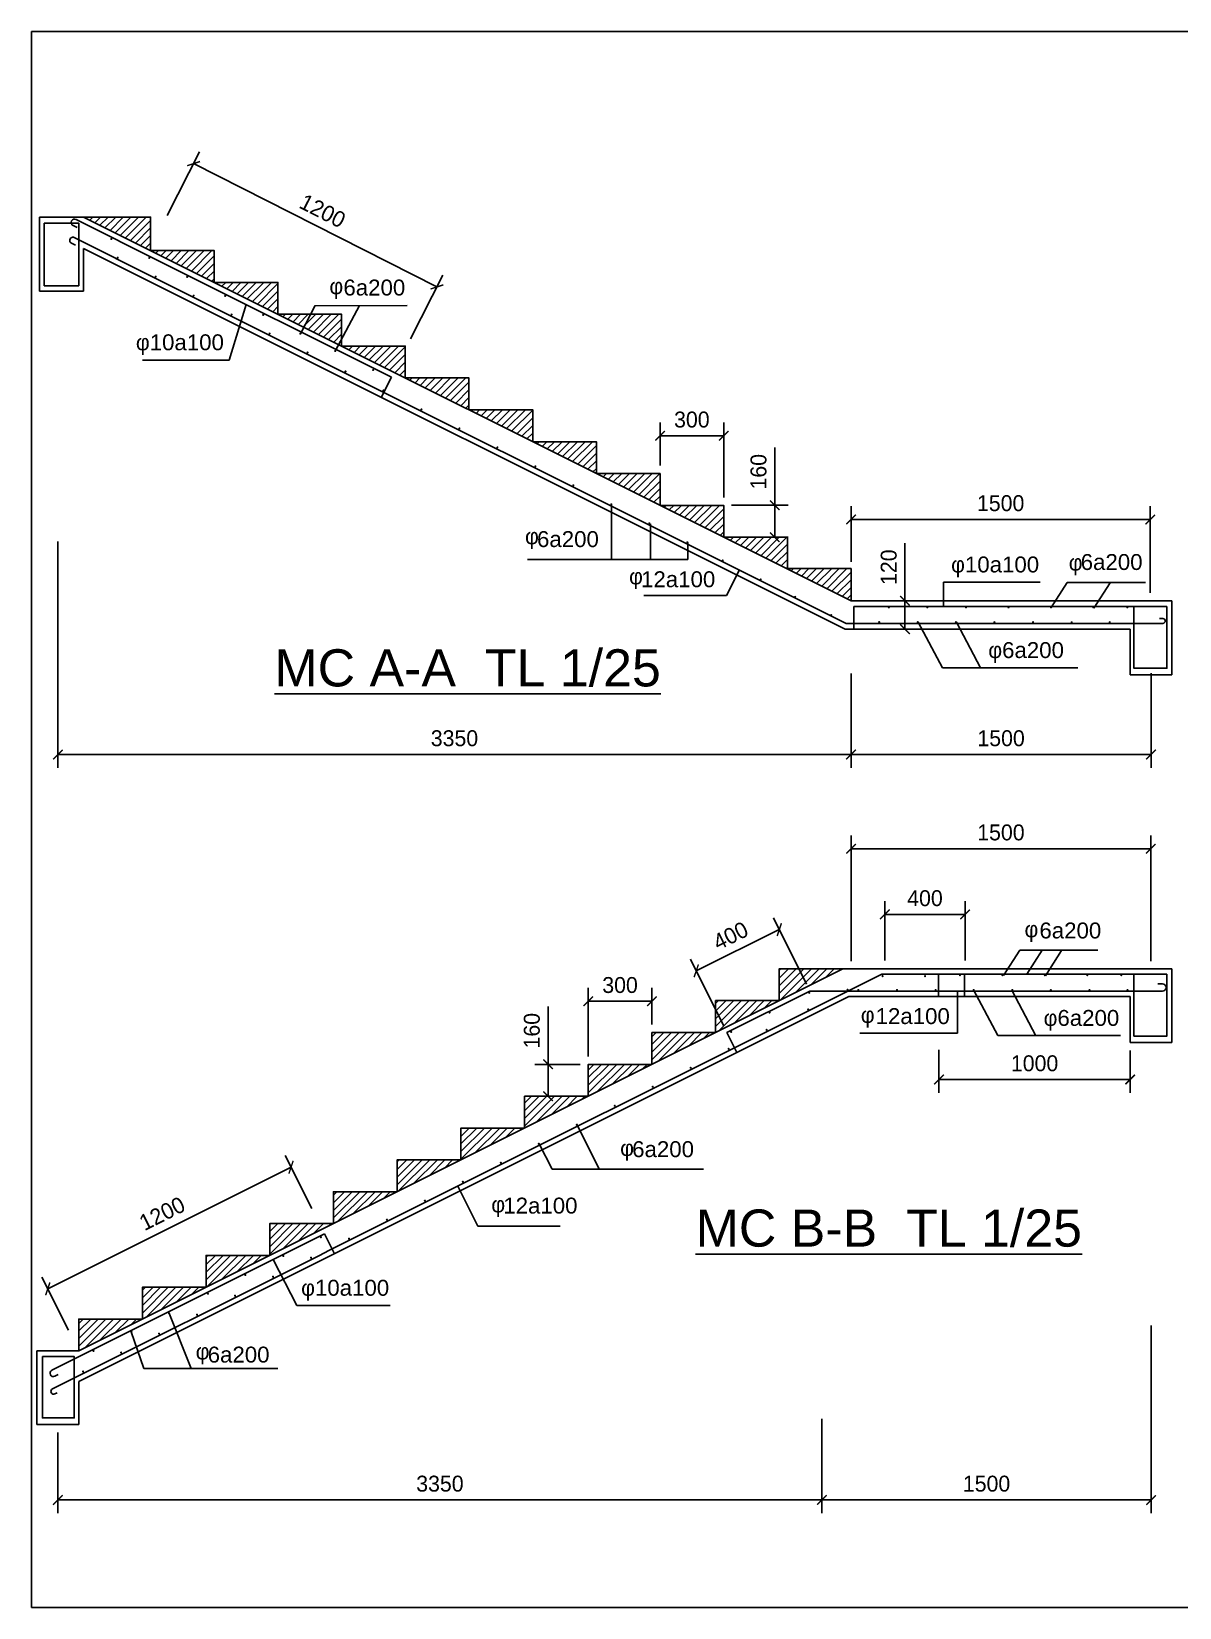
# Model space of a CAD drawing. Header units: millimetres. Extents: x -13160 to 122279, y 2205 to 75228.
# Drawn here: x 80279 to 101910, y 2205 to 31905 of the extents above; entities that cross this region are included whole.
import ezdxf

# ---------------------------------------------------------------- set-up
doc = ezdxf.new("R2010")
doc.units = ezdxf.units.MM
doc.header["$LTSCALE"] = 6
for name, color, linetype in [('BAO', 3, 'Continuous'), ('BAODAM', 3, 'Continuous'), ('BAOMANH', 2, 'Continuous'), ('DAI', 4, 'Continuous'), ('HATCH', 5, 'Continuous'), ('KTHUOT', 6, 'Continuous'), ('TEXT', 7, 'Continuous'), ('THEP', 1, 'Continuous')]:
    doc.layers.add(name, color=color, linetype=linetype)
doc.styles.add('VNI-TIMES', font='VTIMESN.TTF')
doc.dimstyles.new('D1', dxfattribs={"dimtxt": 350, "dimasz": 180, "dimexe": 250, "dimexo": 150, "dimgap": 150, "dimtad": 1, "dimdec": 0, "dimtxsty": 'VNI-TIMES', "dimblk": 'ARCHTICK', "dimblk2": 'ARCHTICK', "dimcen": 2.5, "dimadec": 0, "dimazin": 0, "dimtfac": 1, "dimtdec": 0, "dimtmove": 0, "dimatfit": 3, "dimldrblk": 'ARCHTICK', "dimfxl": 0, "dimarcsym": 0})
pattern_1 = [(45, (-12197.65, -3296.53), (-71.84205, 71.84205), [])]

# ---------------------------------------------------------------- blocks, each defined once
blk = doc.blocks.new('_ArchTick')
at = {"layer": 'BAOMANH', "color": 0, "const_width": 0.15}
blk.add_lwpolyline([(-0.5, -0.5), (0.5, 0.5)], dxfattribs=at)
blk = doc.blocks.new('*D114')
at = {"layer": 'DEFPOINTS', "color": 0, "linetype": 'Continuous', "ltscale": 4}
for p in [(95722, 22709), (95722, 21760), (101360, 21175)]:
    blk.add_point(p, dxfattribs=at)
at = {"layer": 'KTHUOT', "color": 0, "linetype": 'Continuous', "lineweight": -2, "ltscale": 4}
for p, q in [((95722, 21910), (95722, 22959)), ((101360, 21325), (101360, 22959)), ((101360, 22709), (95722, 22709))]:
    blk.add_line(p, q, dxfattribs=at)
at = {"layer": 'KTHUOT', "color": 0, "linetype": 'Continuous', "lineweight": -2, "ltscale": 4, "xscale": 180, "yscale": 180, "zscale": 180, "rotation": 180}
blk.add_blockref('_ArchTick', (95722, 22709), dxfattribs=at)
at = {"layer": 'KTHUOT', "color": 0, "linetype": 'Continuous', "lineweight": -2, "ltscale": 4, "xscale": 180, "yscale": 180, "zscale": 180}
blk.add_blockref('_ArchTick', (101360, 22709), dxfattribs=at)
at = {"layer": 'KTHUOT', "color": 0, "linetype": 'Continuous', "ltscale": 4, "insert": (98541, 23015), "char_height": 300, "attachment_point": 5, "style": 'VNI-TIMES'}
blk.add_mtext('1500', dxfattribs=at)
blk = doc.blocks.new('*D113')
at = {"layer": 'DEFPOINTS', "color": 0, "linetype": 'Continuous', "ltscale": 4}
for p in [(95722, 21176), (96737, 21176), (95609, 20641)]:
    blk.add_point(p, dxfattribs=at)
at = {"layer": 'KTHUOT', "color": 0, "linetype": 'Continuous', "lineweight": -2, "ltscale": 4}
for p, q in [((96737, 21176), (96737, 22264)), ((95872, 21176), (96987, 21176)), ((96737, 20641), (96737, 21176)), ((95759, 20641), (96987, 20641))]:
    blk.add_line(p, q, dxfattribs=at)
at = {"layer": 'KTHUOT', "color": 0, "linetype": 'Continuous', "lineweight": -2, "ltscale": 4, "xscale": 180, "yscale": 180, "zscale": 180}
for p, rotation in [((96737, 21176), 90), ((96737, 20641), 270)]:
    blk.add_blockref('_ArchTick', p, dxfattribs=dict(at, rotation=rotation))
at = {"layer": 'KTHUOT', "color": 0, "linetype": 'Continuous', "ltscale": 4, "insert": (96433, 21810), "char_height": 300, "attachment_point": 5, "rotation": 90, "style": 'VNI-TIMES'}
blk.add_mtext('120', dxfattribs=at)
blk = doc.blocks.new('*D110')
at = {"layer": 'DEFPOINTS', "color": 0, "linetype": 'Continuous', "ltscale": 4}
for p in [(92122, 24288), (92122, 23576), (93322, 22976)]:
    blk.add_point(p, dxfattribs=at)
at = {"layer": 'KTHUOT', "color": 0, "linetype": 'Continuous', "lineweight": -2, "ltscale": 4}
for p, q in [((92122, 23726), (92122, 24538)), ((93322, 23126), (93322, 24538)), ((93322, 24288), (92122, 24288))]:
    blk.add_line(p, q, dxfattribs=at)
at = {"layer": 'KTHUOT', "color": 0, "linetype": 'Continuous', "lineweight": -2, "ltscale": 4, "xscale": 180, "yscale": 180, "zscale": 180, "rotation": 180}
blk.add_blockref('_ArchTick', (92122, 24288), dxfattribs=at)
at = {"layer": 'KTHUOT', "color": 0, "linetype": 'Continuous', "lineweight": -2, "ltscale": 4, "xscale": 180, "yscale": 180, "zscale": 180}
blk.add_blockref('_ArchTick', (93322, 24288), dxfattribs=at)
at = {"layer": 'KTHUOT', "color": 0, "linetype": 'Continuous', "ltscale": 4, "insert": (92722, 24591), "char_height": 300, "attachment_point": 5, "style": 'VNI-TIMES'}
blk.add_mtext('300', dxfattribs=at)
blk = doc.blocks.new('*D111')
at = {"layer": 'DEFPOINTS', "color": 0, "linetype": 'Continuous', "ltscale": 4}
for p in [(93322, 22976), (94284, 22976), (93322, 22376)]:
    blk.add_point(p, dxfattribs=at)
at = {"layer": 'KTHUOT', "color": 0, "linetype": 'Continuous', "lineweight": -2, "ltscale": 4}
for p, q in [((94284, 22976), (94284, 24063)), ((93472, 22976), (94534, 22976)), ((94284, 22376), (94284, 22976)), ((93472, 22376), (94534, 22376))]:
    blk.add_line(p, q, dxfattribs=at)
at = {"layer": 'KTHUOT', "color": 0, "linetype": 'Continuous', "lineweight": -2, "ltscale": 4, "xscale": 180, "yscale": 180, "zscale": 180}
for p, rotation in [((94284, 22976), 90), ((94284, 22376), 270)]:
    blk.add_blockref('_ArchTick', p, dxfattribs=dict(at, rotation=rotation))
at = {"layer": 'KTHUOT', "color": 0, "linetype": 'Continuous', "ltscale": 4, "insert": (93979, 23609), "char_height": 300, "attachment_point": 5, "rotation": 90, "style": 'VNI-TIMES'}
blk.add_mtext('160', dxfattribs=at)
blk = doc.blocks.new('*D112')
at = {"layer": 'DEFPOINTS', "color": 0, "linetype": 'Continuous', "ltscale": 4}
for p in [(82770, 28302), (87919, 27092), (87354, 25978)]:
    blk.add_point(p, dxfattribs=at)
at = {"layer": 'KTHUOT', "color": 0, "linetype": 'Continuous', "lineweight": -2, "ltscale": 4}
for p, q in [((82838, 28436), (83447, 29639)), ((83334, 29416), (87919, 27092)), ((87422, 26112), (88032, 27315))]:
    blk.add_line(p, q, dxfattribs=at)
at = {"layer": 'KTHUOT', "color": 0, "linetype": 'Continuous', "lineweight": -2, "ltscale": 4, "xscale": 180, "yscale": 180, "zscale": 180}
for p, rotation in [((83334, 29416), 153.1159160883635), ((87919, 27092), 333.1159160883635)]:
    blk.add_blockref('_ArchTick', p, dxfattribs=dict(at, rotation=rotation))
at = {"layer": 'KTHUOT', "color": 0, "linetype": 'Continuous', "ltscale": 4, "insert": (85764, 28524), "char_height": 300, "attachment_point": 5, "rotation": 333.1159, "style": 'VNI-TIMES'}
blk.add_mtext('1200', dxfattribs=at)
blk = doc.blocks.new('*D120')
at = {"layer": 'DEFPOINTS', "color": 0, "linetype": 'Continuous', "ltscale": 4}
for p in [(95722, 16504), (95722, 14235), (101370, 14235)]:
    blk.add_point(p, dxfattribs=at)
at = {"layer": 'KTHUOT', "color": 0, "linetype": 'Continuous', "lineweight": -2, "ltscale": 4}
for p, q in [((95722, 14385), (95722, 16754)), ((101370, 14385), (101370, 16754)), ((101370, 16504), (95722, 16504))]:
    blk.add_line(p, q, dxfattribs=at)
at = {"layer": 'KTHUOT', "color": 0, "linetype": 'Continuous', "lineweight": -2, "ltscale": 4, "xscale": 180, "yscale": 180, "zscale": 180, "rotation": 180}
blk.add_blockref('_ArchTick', (95722, 16504), dxfattribs=at)
at = {"layer": 'KTHUOT', "color": 0, "linetype": 'Continuous', "lineweight": -2, "ltscale": 4, "xscale": 180, "yscale": 180, "zscale": 180}
blk.add_blockref('_ArchTick', (101370, 16504), dxfattribs=at)
at = {"layer": 'KTHUOT', "color": 0, "linetype": 'Continuous', "ltscale": 4, "insert": (98546, 16810), "char_height": 300, "attachment_point": 5, "style": 'VNI-TIMES'}
blk.add_mtext('1500', dxfattribs=at)
blk = doc.blocks.new('*D117')
at = {"layer": 'DEFPOINTS', "color": 0, "linetype": 'Continuous', "ltscale": 4}
for p in [(94370, 14981), (94948, 13820), (93383, 13041)]:
    blk.add_point(p, dxfattribs=at)
at = {"layer": 'KTHUOT', "color": 0, "linetype": 'Continuous', "lineweight": -2, "ltscale": 4}
for p, q in [((94881, 13954), (94258, 15205)), ((92805, 14203), (94370, 14981)), ((93317, 13175), (92694, 14426))]:
    blk.add_line(p, q, dxfattribs=at)
at = {"layer": 'KTHUOT', "color": 0, "linetype": 'Continuous', "lineweight": -2, "ltscale": 4, "xscale": 180, "yscale": 180, "zscale": 180}
for p, rotation in [((94370, 14981), 26.46610344392658), ((92805, 14203), 206.4661034439266)]:
    blk.add_blockref('_ArchTick', p, dxfattribs=dict(at, rotation=rotation))
at = {"layer": 'KTHUOT', "color": 0, "linetype": 'Continuous', "ltscale": 4, "insert": (93452, 14864), "char_height": 300, "attachment_point": 5, "rotation": 26.4661, "style": 'VNI-TIMES'}
blk.add_mtext('400', dxfattribs=at)
blk = doc.blocks.new('*D119')
at = {"layer": 'DEFPOINTS', "color": 0, "linetype": 'Continuous', "ltscale": 4}
for p in [(90013, 12441), (90769, 12441), (90769, 11841)]:
    blk.add_point(p, dxfattribs=at)
at = {"layer": 'KTHUOT', "color": 0, "linetype": 'Continuous', "lineweight": -2, "ltscale": 4}
for p, q in [((90013, 12441), (90013, 13529)), ((90619, 12441), (89763, 12441)), ((90013, 11841), (90013, 12441)), ((90619, 11841), (89763, 11841))]:
    blk.add_line(p, q, dxfattribs=at)
at = {"layer": 'KTHUOT', "color": 0, "linetype": 'Continuous', "lineweight": -2, "ltscale": 4, "xscale": 180, "yscale": 180, "zscale": 180}
for p, rotation in [((90013, 12441), 90), ((90013, 11841), 270)]:
    blk.add_blockref('_ArchTick', p, dxfattribs=dict(at, rotation=rotation))
at = {"layer": 'KTHUOT', "color": 0, "linetype": 'Continuous', "ltscale": 4, "insert": (89708, 13075), "char_height": 300, "attachment_point": 5, "rotation": 90, "style": 'VNI-TIMES'}
blk.add_mtext('160', dxfattribs=at)
blk = doc.blocks.new('*D118')
at = {"layer": 'DEFPOINTS', "color": 0, "linetype": 'Continuous', "ltscale": 4}
for p in [(91969, 13631), (91969, 13041), (90769, 12441)]:
    blk.add_point(p, dxfattribs=at)
at = {"layer": 'KTHUOT', "color": 0, "linetype": 'Continuous', "lineweight": -2, "ltscale": 4}
for p, q in [((90769, 12591), (90769, 13881)), ((91969, 13191), (91969, 13881)), ((90769, 13631), (91969, 13631))]:
    blk.add_line(p, q, dxfattribs=at)
at = {"layer": 'KTHUOT', "color": 0, "linetype": 'Continuous', "lineweight": -2, "ltscale": 4, "xscale": 180, "yscale": 180, "zscale": 180, "rotation": 180}
blk.add_blockref('_ArchTick', (90769, 13631), dxfattribs=at)
at = {"layer": 'KTHUOT', "color": 0, "linetype": 'Continuous', "lineweight": -2, "ltscale": 4, "xscale": 180, "yscale": 180, "zscale": 180}
blk.add_blockref('_ArchTick', (91969, 13631), dxfattribs=at)
at = {"layer": 'KTHUOT', "color": 0, "linetype": 'Continuous', "ltscale": 4, "insert": (91369, 13934), "char_height": 300, "attachment_point": 5, "style": 'VNI-TIMES'}
blk.add_mtext('300', dxfattribs=at)
blk = doc.blocks.new('*D122')
at = {"layer": 'DEFPOINTS', "color": 0, "linetype": 'Continuous', "ltscale": 4}
for p in [(97871, 15267), (96359, 14248), (97871, 14248)]:
    blk.add_point(p, dxfattribs=at)
at = {"layer": 'KTHUOT', "color": 0, "linetype": 'Continuous', "lineweight": -2, "ltscale": 4}
for p, q in [((96359, 14398), (96359, 15517)), ((97871, 14398), (97871, 15517)), ((96359, 15267), (97871, 15267))]:
    blk.add_line(p, q, dxfattribs=at)
at = {"layer": 'KTHUOT', "color": 0, "linetype": 'Continuous', "lineweight": -2, "ltscale": 4, "xscale": 180, "yscale": 180, "zscale": 180, "rotation": 180}
blk.add_blockref('_ArchTick', (96359, 15267), dxfattribs=at)
at = {"layer": 'KTHUOT', "color": 0, "linetype": 'Continuous', "lineweight": -2, "ltscale": 4, "xscale": 180, "yscale": 180, "zscale": 180}
blk.add_blockref('_ArchTick', (97871, 15267), dxfattribs=at)
at = {"layer": 'KTHUOT', "color": 0, "linetype": 'Continuous', "ltscale": 4, "insert": (97115, 15571), "char_height": 300, "attachment_point": 5, "style": 'VNI-TIMES'}
blk.add_mtext('400', dxfattribs=at)
blk = doc.blocks.new('*D121')
at = {"layer": 'DEFPOINTS', "color": 0, "linetype": 'Continuous', "ltscale": 4}
for p in [(97379, 12865), (100982, 12855), (100982, 12156)]:
    blk.add_point(p, dxfattribs=at)
at = {"layer": 'KTHUOT', "color": 0, "linetype": 'Continuous', "lineweight": -2, "ltscale": 4}
for p, q in [((97379, 12715), (97379, 11906)), ((100982, 12705), (100982, 11906)), ((97379, 12156), (100982, 12156))]:
    blk.add_line(p, q, dxfattribs=at)
at = {"layer": 'KTHUOT', "color": 0, "linetype": 'Continuous', "lineweight": -2, "ltscale": 4, "xscale": 180, "yscale": 180, "zscale": 180, "rotation": 180}
blk.add_blockref('_ArchTick', (97379, 12156), dxfattribs=at)
at = {"layer": 'KTHUOT', "color": 0, "linetype": 'Continuous', "lineweight": -2, "ltscale": 4, "xscale": 180, "yscale": 180, "zscale": 180}
blk.add_blockref('_ArchTick', (100982, 12156), dxfattribs=at)
at = {"layer": 'KTHUOT', "color": 0, "linetype": 'Continuous', "ltscale": 4, "insert": (99180, 12459), "char_height": 300, "attachment_point": 5, "style": 'VNI-TIMES'}
blk.add_mtext('1000', dxfattribs=at)
blk = doc.blocks.new('*D123')
at = {"layer": 'DEFPOINTS', "color": 0, "linetype": 'Continuous', "ltscale": 4}
for p in [(85169, 10502), (85626, 9589), (81041, 7297)]:
    blk.add_point(p, dxfattribs=at)
at = {"layer": 'KTHUOT', "color": 0, "linetype": 'Continuous', "lineweight": -2, "ltscale": 4}
for p, q in [((85559, 9723), (85058, 10726)), ((80585, 8210), (85169, 10502)), ((80974, 7431), (80473, 8433))]:
    blk.add_line(p, q, dxfattribs=at)
at = {"layer": 'KTHUOT', "color": 0, "linetype": 'Continuous', "lineweight": -2, "ltscale": 4, "xscale": 180, "yscale": 180, "zscale": 180}
for p, rotation in [((85169, 10502), 26.56505117707803), ((80585, 8210), 206.565051177078)]:
    blk.add_blockref('_ArchTick', p, dxfattribs=dict(at, rotation=rotation))
at = {"layer": 'KTHUOT', "color": 0, "linetype": 'Continuous', "ltscale": 4, "insert": (82741, 9628), "char_height": 300, "attachment_point": 5, "rotation": 26.5651, "style": 'VNI-TIMES'}
blk.add_mtext('1200', dxfattribs=at)
blk = doc.blocks.new('*D124')
at = {"layer": 'DEFPOINTS', "color": 0, "linetype": 'Continuous', "ltscale": 4}
for p in [(101375, 7669), (95174, 5759), (101375, 4231)]:
    blk.add_point(p, dxfattribs=at)
at = {"layer": 'KTHUOT', "color": 0, "linetype": 'Continuous', "lineweight": -2, "ltscale": 4}
for p, q in [((101375, 7519), (101375, 3981)), ((95174, 5609), (95174, 3981)), ((95174, 4231), (101375, 4231))]:
    blk.add_line(p, q, dxfattribs=at)
at = {"layer": 'KTHUOT', "color": 0, "linetype": 'Continuous', "lineweight": -2, "ltscale": 4, "xscale": 180, "yscale": 180, "zscale": 180, "rotation": 180}
blk.add_blockref('_ArchTick', (95174, 4231), dxfattribs=at)
at = {"layer": 'KTHUOT', "color": 0, "linetype": 'Continuous', "lineweight": -2, "ltscale": 4, "xscale": 180, "yscale": 180, "zscale": 180}
blk.add_blockref('_ArchTick', (101375, 4231), dxfattribs=at)
at = {"layer": 'KTHUOT', "color": 0, "linetype": 'Continuous', "ltscale": 4, "insert": (98275, 4537), "char_height": 300, "attachment_point": 5, "style": 'VNI-TIMES'}
blk.add_mtext('1500', dxfattribs=at)
blk = doc.blocks.new('*D125')
at = {"layer": 'DEFPOINTS', "color": 0, "linetype": 'Continuous', "ltscale": 4}
for p in [(80775, 5655), (95174, 5909), (95174, 4231)]:
    blk.add_point(p, dxfattribs=at)
at = {"layer": 'KTHUOT', "color": 0, "linetype": 'Continuous', "lineweight": -2, "ltscale": 4}
for p, q in [((95174, 5759), (95174, 3981)), ((80775, 5505), (80775, 3981)), ((80775, 4231), (95174, 4231))]:
    blk.add_line(p, q, dxfattribs=at)
at = {"layer": 'KTHUOT', "color": 0, "linetype": 'Continuous', "lineweight": -2, "ltscale": 4, "xscale": 180, "yscale": 180, "zscale": 180, "rotation": 180}
blk.add_blockref('_ArchTick', (80775, 4231), dxfattribs=at)
at = {"layer": 'KTHUOT', "color": 0, "linetype": 'Continuous', "lineweight": -2, "ltscale": 4, "xscale": 180, "yscale": 180, "zscale": 180}
blk.add_blockref('_ArchTick', (95174, 4231), dxfattribs=at)
at = {"layer": 'KTHUOT', "color": 0, "linetype": 'Continuous', "ltscale": 4, "insert": (87975, 4537), "char_height": 300, "attachment_point": 5, "style": 'VNI-TIMES'}
blk.add_mtext('3350', dxfattribs=at)
blk = doc.blocks.new('*D149')
at = {"layer": 'DEFPOINTS', "color": 0, "linetype": 'Continuous', "ltscale": 4}
for p in [(80775, 22445), (95722, 19957), (95722, 18279)]:
    blk.add_point(p, dxfattribs=at)
at = {"layer": 'KTHUOT', "color": 0, "linetype": 'Continuous', "lineweight": -2, "ltscale": 4}
for p, q in [((80775, 22295), (80775, 18029)), ((95722, 19807), (95722, 18029)), ((80775, 18279), (95722, 18279))]:
    blk.add_line(p, q, dxfattribs=at)
at = {"layer": 'KTHUOT', "color": 0, "linetype": 'Continuous', "lineweight": -2, "ltscale": 4, "xscale": 180, "yscale": 180, "zscale": 180, "rotation": 180}
blk.add_blockref('_ArchTick', (80775, 18279), dxfattribs=at)
at = {"layer": 'KTHUOT', "color": 0, "linetype": 'Continuous', "lineweight": -2, "ltscale": 4, "xscale": 180, "yscale": 180, "zscale": 180}
blk.add_blockref('_ArchTick', (95722, 18279), dxfattribs=at)
at = {"layer": 'KTHUOT', "color": 0, "linetype": 'Continuous', "ltscale": 4, "insert": (88249, 18585), "char_height": 300, "attachment_point": 5, "style": 'VNI-TIMES'}
blk.add_mtext('3350', dxfattribs=at)
blk = doc.blocks.new('*D148')
at = {"layer": 'DEFPOINTS', "color": 0, "linetype": 'Continuous', "ltscale": 4}
for p in [(101375, 19960), (95722, 19807), (101375, 18279)]:
    blk.add_point(p, dxfattribs=at)
at = {"layer": 'KTHUOT', "color": 0, "linetype": 'Continuous', "lineweight": -2, "ltscale": 4}
for p, q in [((95722, 19657), (95722, 18029)), ((101375, 19810), (101375, 18029)), ((95722, 18279), (101375, 18279))]:
    blk.add_line(p, q, dxfattribs=at)
at = {"layer": 'KTHUOT', "color": 0, "linetype": 'Continuous', "lineweight": -2, "ltscale": 4, "xscale": 180, "yscale": 180, "zscale": 180, "rotation": 180}
blk.add_blockref('_ArchTick', (95722, 18279), dxfattribs=at)
at = {"layer": 'KTHUOT', "color": 0, "linetype": 'Continuous', "lineweight": -2, "ltscale": 4, "xscale": 180, "yscale": 180, "zscale": 180}
blk.add_blockref('_ArchTick', (101375, 18279), dxfattribs=at)
at = {"layer": 'KTHUOT', "color": 0, "linetype": 'Continuous', "ltscale": 4, "insert": (98549, 18585), "char_height": 300, "attachment_point": 5, "style": 'VNI-TIMES'}
blk.add_mtext('1500', dxfattribs=at)

msp = doc.modelspace()

# ---------------------------------------------------------------- hatches: boundary and pattern name
at = {"layer": 'HATCH', "linetype": 'Continuous'}
h = msp.add_hatch(dxfattribs=at)
h.set_pattern_fill('ANSI31', color=5, scale=32, style=0)
h.set_pattern_definition(pattern_1)
h.paths.add_polyline_path([(83722.5, 27176), (83722.5, 27775.7), (82523.1, 27775.7)])
h.paths.add_polyline_path([(81259.1, 28407.7), (82522.5, 27776), (82522.5, 28407.7)])
h = msp.add_hatch(dxfattribs=at)
h.set_pattern_fill('ANSI31', color=5, scale=32, style=0)
h.set_pattern_definition(pattern_1)
h.paths.add_polyline_path([(95722.5, 21783.7), (94522.5, 21783.7), (94522.5, 22375.7), (93323.1, 22375.7), (95722.5, 21176)])
h.paths.add_polyline_path([(93322.5, 22975.7), (92123.1, 22975.7), (93322.5, 22376)])
h.paths.add_polyline_path([(92122.5, 23575.7), (90923.1, 23575.7), (92122.5, 22976)])
h.paths.add_polyline_path([(90922.5, 24175.7), (89723.1, 24175.7), (90922.5, 23576)])
h.paths.add_polyline_path([(89722.5, 24775.7), (88523.1, 24775.7), (89722.5, 24176)])
h.paths.add_polyline_path([(88522.5, 25375.7), (87323.1, 25375.7), (88522.5, 24776)])
h.paths.add_polyline_path([(87322.5, 25975.7), (86123.1, 25975.7), (87322.5, 25376)])
h.paths.add_polyline_path([(86122.5, 26575.7), (85538.4, 26575.7), (85409.7, 26332.4), (86065.6, 26004.4), (86122.5, 26110.7)])
h.paths.add_polyline_path([(85538.4, 26575.7), (84923.1, 26575.7), (85409.7, 26332.4)])
h.paths.add_polyline_path([(84922.5, 27175.7), (83723.1, 27175.7), (84922.5, 26576)])
h = msp.add_hatch(dxfattribs=at)
h.set_pattern_fill('ANSI31', color=5, scale=32, style=0)
h.set_pattern_definition([(45, (35611.37, -170271.44), (-71.84205, 71.84205), [])])
h.paths.add_polyline_path([(85969.1, 10041.1), (85969.1, 9441.1), (87169.1, 10041.1)])
h.paths.add_polyline_path([(87169.1, 10641.1), (87169.1, 10041.1), (88369.1, 10641.1)])
h.paths.add_polyline_path([(89569.1, 11241.1), (88369.1, 11241.1), (88369.1, 10641.1)])
h.paths.add_polyline_path([(90769.1, 11841.1), (89569.1, 11841.1), (89569.1, 11241.1)])
h.paths.add_polyline_path([(90769.1, 11841.1), (91969.1, 12441.1), (90769.1, 12441.1)])
h.paths.add_polyline_path([(93169.1, 13041.1), (91969.1, 13041.1), (91969.1, 12441.1)])
h.paths.add_polyline_path([(94369.1, 13641.1), (93169.1, 13641.1), (93169.1, 13041.1)])
h.paths.add_polyline_path([(95569.1, 14241.1), (94369.1, 14241.1), (94369.1, 13641.1)])
h = msp.add_hatch(dxfattribs=at)
h.set_pattern_fill('ANSI31', color=5, scale=32, style=0)
h.set_pattern_definition([(45, (-12197.65, -2757.72), (-71.84205, 71.84205), [])])
h.paths.add_polyline_path([(85753.8, 9333.4), (85969.1, 9441.1), (85700, 9441.1), (84769.1, 9441.1), (84769.1, 8841.1)])
h.paths.add_polyline_path([(83569.1, 8841.1), (83569.1, 8241.1), (84769.1, 8841.1)])
h.paths.add_polyline_path([(83569.1, 8241.1), (82369.1, 8241.1), (82369.1, 7641.1)])
h.paths.add_polyline_path([(82369.1, 7641.1), (81169.1, 7641.1), (81169.1, 7041.1)])

# ---------------------------------------------------------------- linework, layer by layer
at = {"layer": 'BAO', "color": 3, "linetype": 'Continuous'}
msp.add_lwpolyline([(80279.3, 2205.3), (122279.3, 2205.3), (122279.3, 31905.3), (80279.3, 31905.3)], close=True, dxfattribs=at)
at = {"layer": 'BAODAM', "color": 3, "linetype": 'Continuous'}
for p, q in [((80428.2, 28407.7), (81259.1, 28407.7)), ((80428.2, 28407.7), (80428.2, 27010.4)), ((81259.1, 28407.7), (95722.5, 21176)), ((81259.1, 27816.5), (95609.2, 20641.5)), ((81259.1, 27816.5), (81259.1, 27010.4)), ((80428.2, 27010.4), (81259.1, 27010.4)), ((95722.5, 21176), (101769.1, 21176)), ((101769.1, 19778.7), (101769.1, 21176)), ((95609.2, 20641.5), (100981.8, 20641.5)), ((100981.8, 20641.5), (100981.8, 19778.7)), ((100981.8, 19778.7), (101769.1, 19778.7)), ((95569.1, 14241.1), (81169.1, 7041.1)), ((95569.1, 14241.1), (101769.1, 14241.1)), ((101769.1, 12855.2), (101769.1, 14241.1)), ((95682.4, 13718), (81169.1, 6461.3)), ((95682.4, 13718), (100981.8, 13718)), ((100981.8, 13718), (100981.8, 12855.2)), ((100981.8, 12855.2), (101769.1, 12855.2)), ((80381.8, 7041.1), (80381.8, 5655.2)), ((80381.8, 7041.1), (81169.1, 7041.1)), ((81169.1, 5655.2), (81169.1, 6461.3)), ((80381.8, 5655.2), (81169.1, 5655.2))]:
    msp.add_line(p, q, dxfattribs=at)
for points in [[(81259.1, 28407.7), (82522.5, 28407.7), (82522.5, 27775.7)], [(82522.5, 27775.7), (83722.5, 27775.7), (83722.5, 27175.7)], [(83722.5, 27175.7), (84922.5, 27175.7), (84922.5, 26575.7)], [(84922.5, 26575.7), (86122.5, 26575.7), (86122.5, 25975.7)], [(86122.5, 25975.7), (87322.5, 25975.7), (87322.5, 25375.7)], [(87322.5, 25375.7), (88522.5, 25375.7), (88522.5, 24775.7)], [(88522.5, 24775.7), (89722.5, 24775.7), (89722.5, 24175.7)], [(89722.5, 24175.7), (90922.5, 24175.7), (90922.5, 23575.7)], [(90922.5, 23575.7), (92122.5, 23575.7), (92122.5, 22975.7)], [(92122.5, 22975.7), (93322.5, 22975.7), (93322.5, 22375.7)], [(93322.5, 22375.7), (94522.5, 22375.7), (94522.5, 21783.7)], [(94522.5, 21783.7), (95722.5, 21783.7), (95722.5, 21175.7)], [(95569.1, 14241.1), (94369.1, 14241.1), (94369.1, 13641.1)], [(94369.1, 13641.1), (93169.1, 13641.1), (93169.1, 13041.1)], [(93169.1, 13041.1), (91969.1, 13041.1), (91969.1, 12441.1)], [(91969.1, 12441.1), (90769.1, 12441.1), (90769.1, 11841.1)], [(90769.1, 11841.1), (89569.1, 11841.1), (89569.1, 11241.1)], [(89569.1, 11241.1), (88369.1, 11241.1), (88369.1, 10641.1)], [(88369.1, 10641.1), (87169.1, 10641.1), (87169.1, 10041.1)], [(87169.1, 10041.1), (85969.1, 10041.1), (85969.1, 9441.1)], [(85969.1, 9441.1), (84769.1, 9441.1), (84769.1, 8841.1)], [(84769.1, 8841.1), (83569.1, 8841.1), (83569.1, 8241.1)], [(83569.1, 8241.1), (82369.1, 8241.1), (82369.1, 7641.1)], [(82369.1, 7641.1), (81169.1, 7641.1), (81169.1, 7041.1)]]:
    msp.add_lwpolyline(points, dxfattribs=at)
at = {"layer": 'BAOMANH', "color": 2, "linetype": 'Continuous'}
for p, q in [((85345.3, 26210.7), (85627.2, 26743.5)), ((85624.6, 26738.7), (87359.9, 26743.5)), ((86001.3, 25884.1), (86461, 26743.5)), ((91206.9, 22990.7), (91206.9, 21952.6)), ((91941, 22629.6), (91941, 21952.6)), ((92645.6, 22278.2), (92645.6, 21952.6)), ((89625.6, 21952.6), (92645.6, 21952.6)), ((93373.6, 21274.6), (93610.9, 21749.1)), ((99489.9, 21047.9), (99797, 21523.4)), ((99797, 21523.4), (101271, 21523.4)), ((100294.8, 21040.2), (100601.8, 21515.8)), ((91820.3, 21274.6), (93373.6, 21274.6)), ((96989.2, 20774.1), (97442.3, 19913.5)), ((97706.7, 20773.9), (98159.8, 19913.3)), ((97442.3, 19913.5), (99995.8, 19913.5)), ((98592.1, 14116.9), (98899.2, 14592.5)), ((98899.2, 14592.5), (100373.2, 14592.5)), ((99031.3, 14139.6), (99323.7, 14592.5)), ((99382.8, 14109.2), (99689.9, 14584.8)), ((97725.6, 13026.6), (97725.6, 13819.6)), ((98031.7, 13842.1), (98484.8, 12981.5)), ((98749.2, 13841.9), (99202.3, 12981.4)), ((97725.6, 13026.6), (95888.3, 13026.6)), ((98484.8, 12981.5), (100800.4, 12981.5)), ((90555.1, 11311.1), (90977.7, 10466)), ((89847.6, 10945.2), (90087.2, 10466)), ((90087.2, 10466), (92943.6, 10466)), ((88688.1, 9392.1), (88312.2, 10144)), ((88688.1, 9392.1), (90241.4, 9392.1)), ((84834.9, 8763.1), (85275.5, 7896.1)), ((82864.2, 7764), (83286.7, 6708.2)), ((85275.5, 7896.1), (87038.2, 7896.1)), ((82156.7, 7398.1), (82396.3, 6708.2)), ((82396.3, 6708.2), (84917.5, 6708.2))]:
    msp.add_line(p, q, dxfattribs=at)
at = {"layer": 'BAOMANH', "color": 2, "linetype": 'Continuous', "ltscale": 4}
for points in [[(84321.4, 26762.5), (84001.8, 25714.1), (82371.8, 25714.1)], [(97466.1, 21066.1), (97466.1, 21527.1), (99287.5, 21527.1)]]:
    msp.add_lwpolyline(points, dxfattribs=at)
at = {"layer": 'DAI', "color": 3, "linetype": 'Continuous', "lineweight": 0, "ltscale": 4}
for p, q in [((85700, 9441.1), (84769.1, 9441.1)), ((84769.1, 9441.1), (84769.1, 8841.1)), ((84769.1, 8841.1), (85753.8, 9333.4)), ((85969.1, 9441.1), (85700, 9441.1)), ((85753.8, 9333.4), (85969.1, 9441.1))]:
    msp.add_line(p, q, dxfattribs=at)
at = {"layer": 'THEP'}
for p, q in [((80518.7, 28293.7), (81171.3, 28293.7)), ((80518.7, 27112.6), (80518.7, 28293.7)), ((81171.3, 28293.7), (81171.3, 27112.6)), ((82737, 27554.7), (87061.6, 25392.4)), ((81171.3, 27112.6), (80518.7, 27112.6)), ((82649.2, 27240.9), (95628.1, 20751.4)), ((87061.6, 25392.4), (86870.7, 25010.7)), ((95771.4, 21069.4), (95771.4, 20641.5)), ((95628.1, 20751.4), (101560.2, 20751.4)), ((96303.5, 14139.6), (85884.6, 8930.2)), ((96303.5, 14139.6), (101633.7, 14139.6)), ((97372.6, 14139.6), (97372.6, 13718)), ((97859.2, 14139.6), (97859.2, 13718)), ((94948, 13819.6), (100981.8, 13819.6)), ((85798.2, 9244.7), (81027, 6859.1)), ((85798.2, 9244.7), (85985.7, 8869.6)), ((85884.6, 8930.2), (85703.9, 8839.8))]:
    msp.add_line(p, q, dxfattribs=at)
for points in [[(82737, 27554.7), (81119.2, 28363.6, 1), (81062, 28249.2), (81137.4, 28211.5)], [(82649.2, 27240.9), (81085, 28023, 1), (81031.2, 27915.5), (81109.5, 27876.3)]]:
    msp.add_lwpolyline(points, format="xyb", dxfattribs=at)
at = {"layer": 'THEP', "const_width": 20}
for points in [[(81771.7, 27995.7, 1), (81791.7, 27995.7, 1)], [(81892.5, 27644.8, 1), (81912.5, 27644.8, 1)], [(82487.2, 27638, 1), (82507.2, 27638, 1)], [(82608, 27287, 1), (82628, 27287, 1)], [(83202.8, 27280.2, 1), (83222.8, 27280.2, 1)], [(83323.6, 26929.2, 1), (83343.6, 26929.2, 1)], [(83918.3, 26922.4, 1), (83938.3, 26922.4, 1)], [(84039.1, 26571.5, 1), (84059.1, 26571.5, 1)], [(84633.9, 26564.7, 1), (84653.9, 26564.7, 1)], [(84754.7, 26213.7, 1), (84774.7, 26213.7, 1)], [(85335.3, 26210.7, 1), (85355.3, 26210.7, 1)], [(85470.2, 25855.9, 1), (85490.2, 25855.9, 1)], [(85991.3, 25884.1, 1), (86011.3, 25884.1, 1)], [(86706.8, 25526.3, 1), (86726.8, 25526.3, 1)], [(86185.7, 25498.2, 1), (86205.7, 25498.2, 1)], [(86901.3, 25140.4, 1), (86921.3, 25140.4, 1)], [(87616.8, 24782.6, 1), (87636.8, 24782.6, 1)], [(88332.4, 24424.8, 1), (88352.4, 24424.8, 1)], [(89047.9, 24067.1, 1), (89067.9, 24067.1, 1)], [(89763.5, 23709.3, 1), (89783.5, 23709.3, 1)], [(90479, 23351.5, 1), (90499, 23351.5, 1)], [(91194.5, 22993.8, 1), (91214.5, 22993.8, 1)], [(91910.1, 22636, 1), (91930.1, 22636, 1)], [(92625.6, 22278.2, 1), (92645.6, 22278.2, 1)], [(93293.6, 21936.6, 1), (93313.6, 21936.6, 1)], [(94009.1, 21578.9, 1), (94029.1, 21578.9, 1)], [(94657.7, 21251, 1), (94677.7, 21251, 1)], [(95336.9, 20908, 1), (95356.9, 20908, 1)], [(96241.7, 20774.4, 1), (96261.7, 20774.4, 1)], [(96423.9, 21053, 1), (96443.9, 21053, 1)], [(96969.2, 20774.1, 1), (96989.2, 20774.1, 1)], [(97151.4, 21053, 1), (97171.4, 21053, 1)], [(97686.7, 20773.9, 1), (97706.7, 20773.9, 1)], [(97878.9, 21053, 1), (97898.9, 21053, 1)], [(98414.3, 20773.6, 1), (98434.3, 20773.6, 1)], [(98678.9, 21053, 1), (98698.9, 21053, 1)], [(99141.8, 20773.6, 1), (99161.8, 20773.6, 1)], [(99478.9, 21053, 1), (99498.9, 21053, 1)], [(99869.3, 20773.2, 1), (99889.3, 20773.2, 1)], [(100278.9, 21053, 1), (100298.9, 21053, 1)], [(100586.8, 20773.1, 1), (100606.8, 20773.1, 1)], [(100918.8, 21053, 1), (100938.8, 21053, 1)], [(96306.3, 14103.4, 1), (96326.3, 14103.4, 1)], [(97106.3, 14103.4, 1), (97126.3, 14103.4, 1)], [(97763.9, 14121.2, 1), (97783.9, 14121.2, 1)], [(98563.9, 14121.2, 1), (98583.9, 14121.2, 1)], [(99363.9, 14121.2, 1), (99383.9, 14121.2, 1)], [(100163.9, 14121.2, 1), (100183.9, 14121.2, 1)], [(100803.8, 14121.2, 1), (100823.8, 14121.2, 1)], [(94922.8, 13788.9, 1), (94942.8, 13788.9, 1)], [(95645.4, 13845.9, 1), (95665.4, 13845.9, 1)], [(95849.1, 13842.6, 1), (95869.1, 13842.6, 1)], [(96576.7, 13842.6, 1), (96596.7, 13842.6, 1)], [(97304.2, 13842.3, 1), (97324.2, 13842.3, 1)], [(98021.7, 13842.1, 1), (98041.7, 13842.1, 1)], [(98749.2, 13841.8, 1), (98769.2, 13841.8, 1)], [(99476.8, 13841.8, 1), (99496.8, 13841.8, 1)], [(100204.3, 13841.4, 1), (100224.3, 13841.4, 1)], [(100921.8, 13841.3, 1), (100941.8, 13841.3, 1)], [(94176.8, 13416.6, 1), (94196.8, 13416.6, 1)], [(94903.9, 13475, 1), (94923.9, 13475, 1)], [(93453.6, 13051.2, 1), (93473.6, 13051.2, 1)], [(94120.8, 13091.8, 1), (94140.8, 13091.8, 1)], [(93405.3, 12734.1, 1), (93425.3, 12734.1, 1)], [(92689.8, 12376.3, 1), (92709.8, 12376.3, 1)], [(91974.2, 12018.5, 1), (91994.2, 12018.5, 1)], [(91258.7, 11660.8, 1), (91278.7, 11660.8, 1)], [(90543.1, 11303, 1), (90563.1, 11303, 1)], [(89827.6, 10945.2, 1), (89847.6, 10945.2, 1)], [(89112.1, 10587.4, 1), (89132.1, 10587.4, 1)], [(88396.5, 10229.7, 1), (88416.5, 10229.7, 1)], [(87681, 9871.9, 1), (87701, 9871.9, 1)], [(86965.4, 9514.1, 1), (86985.4, 9514.1, 1)], [(85721.8, 9182.5, 1), (85741.8, 9182.5, 1)], [(86249.9, 9156.4, 1), (86269.9, 9156.4, 1)], [(85015.2, 8829.2, 1), (85035.2, 8829.2, 1)], [(85534.3, 8798.6, 1), (85554.3, 8798.6, 1)], [(84299.6, 8471.4, 1), (84319.6, 8471.4, 1)], [(84818.8, 8440.8, 1), (84838.8, 8440.8, 1)], [(83593.1, 8118.1, 1), (83613.1, 8118.1, 1)], [(84103.3, 8083.1, 1), (84123.3, 8083.1, 1)], [(82859.6, 7751.4, 1), (82879.6, 7751.4, 1)], [(83387.7, 7725.3, 1), (83407.7, 7725.3, 1)], [(82153, 7398.1, 1), (82173, 7398.1, 1)], [(82672.2, 7367.5, 1), (82692.2, 7367.5, 1)], [(81437.5, 7040.3, 1), (81457.5, 7040.3, 1)], [(81956.6, 7009.7, 1), (81976.6, 7009.7, 1)], [(81241.1, 6652, 1), (81261.1, 6652, 1)]]:
    msp.add_lwpolyline(points, format="xyb", close=True, dxfattribs=at)
at = {"layer": 'THEP'}
for points in [[(96123.7, 21069.4), (95771.4, 21069.4)], [(101674, 21069.4), (96123.7, 21069.4)], [(94948, 13819.6), (93383.5, 13040.8)], [(93383, 13041.7), (93572.5, 12662.7)]]:
    msp.add_lwpolyline(points, dxfattribs=at)
for points in [[(101674, 21069.4), (101051.3, 21069.4), (101051.3, 19904.1), (101674, 19904.1)], [(101674, 14139.6), (101051.3, 14139.6), (101051.3, 12974.3), (101674, 12974.3)], [(80483.7, 6933.1), (81084.6, 6933.1), (81084.6, 5778.5), (80483.7, 5778.5)]]:
    msp.add_lwpolyline(points, close=True, dxfattribs=at)
at = {"layer": 'THEP', "color": 1, "linetype": 'Continuous'}
for points in [[(101051.3, 20751.4), (101597.2, 20751.4, 1), (101597.2, 20842.6), (101535.6, 20842.6)], [(93572.5, 12662.7), (93383.5, 13040.8), (94948, 13819.6), (101588.2, 13819.6, 1), (101588.2, 13958.4), (101503.8, 13958.4)], [(85703.9, 8839.8), (80672.9, 6324.3, 1), (80719.6, 6231.1), (80761.2, 6251.9)], [(81027, 6859.1), (80662.2, 6676.8, 1), (80718.3, 6564.7), (80780.7, 6595.9)]]:
    msp.add_lwpolyline(points, format="xyb", dxfattribs=at)

# ---------------------------------------------------------------- texts
at = {"layer": 'TEXT', "color": 7, "linetype": 'Continuous', "attachment_point": 1, "style": 'VNI-TIMES'}
for s, insert, char_height, width in [('\\fSymbol|b0|i0|c2|p18;f', (85892.1, 27256.1), 300, 366.108), ('\\fVNI-Helve|b0|i0|c0|p2;6a200', (86156.5, 27230.3), 300, 741.258), ('{\\fSymbol|b0|i0|c2|p18;f\\fVNI-Helve|b0|i0|c0|p2;10a100}', (82246.1, 26198.4), 300, 2483.065), ('\\fSymbol|b0|i0|c2|p18;f', (89578.5, 22543.6), 300, 366.108), ('\\fVNI-Helve|b0|i0|c0|p2;6a200', (89804.5, 22489.4), 300, 741.258), ('{\\fSymbol|b0|i0|c2|p18;f\\fVNI-Helve|b0|i0|c0|p2;10a100}', (97607.5, 22011.4), 300, 2483.065), ('\\fSymbol|b0|i0|c2|p18;f', (99823.5, 22048.5), 300, 366.108), ('\\fVNI-Helve|b0|i0|c0|p2;6a200', (100049.4, 22057.6), 300, 741.258), ('\\fSymbol|b0|i0|c2|p18;f', (91539.2, 21787), 300, 366.108), ('\\fVNI-Helve|b0|i0|c0|p2;12a100', (91765.2, 21732.7), 300, 741.258), ('\\fVNI-Helve|b0|i0|c0|p2;\\LMC A-A  TL 1/25', (84856.3, 20263), 700, 16606.79), ('{\\fSymbol|b0|i0|c2|p18;f\\fVNI-Helve|b0|i0|c0|p2;6a200}', (98308.2, 20397.8), 300, 2483.065), ('\\fSymbol|b0|i0|c2|p18;f', (98991, 15136.3), 300, 366.108), ('\\fVNI-Helve|b0|i0|c0|p2;6a200', (99271.5, 15113.7), 300, 741.258), ('\\fSymbol|b0|i0|c2|p18;f', (95905.6, 13522.7), 300, 366.108), ('\\fVNI-Helve|b0|i0|c0|p2;12a100', (96184.5, 13500.1), 300, 741.258), ('{\\fSymbol|b0|i0|c2|p18;f\\fVNI-Helve|b0|i0|c0|p2;6a200}', (99350.7, 13465.8), 300, 2483.065), ('\\fVNI-Helve|b0|i0|c0|p2;6a200', (91597.3, 10992.2), 300, 741.258), ('\\fSymbol|b0|i0|c2|p18;f', (91371.3, 11014.8), 300, 366.108), ('\\fSymbol|b0|i0|c2|p18;f', (88943.1, 9951.7), 300, 366.108), ('\\fVNI-Helve|b0|i0|c0|p2;12a100', (89169.1, 9929.1), 300, 741.258), ('\\fVNI-Helve|b0|i0|c0|p2;\\LMC B-B  TL 1/25', (92792.4, 9705.4), 700, 16212.061), ('{\\fSymbol|b0|i0|c2|p18;f\\fVNI-Helve|b0|i0|c0|p2;10a100}', (85360.3, 8380.3), 300, 2483.065), ('\\fSymbol|b0|i0|c2|p18;f', (83372.8, 7180), 300, 366.108), ('\\fVNI-Helve|b0|i0|c0|p2;6a200', (83598.8, 7121), 300, 741.258)]:
    msp.add_mtext(s, dxfattribs=dict(at, insert=insert, char_height=char_height, width=width))

# ---------------------------------------------------------------- dimensions: what is measured, and where the dimension line sits
at = {"layer": 'KTHUOT', "color": 6, "linetype": 'Continuous'}
for p1, p2, distance, text, picture, middle in [((82769.7, 28302.2), (87354.4, 25977.8), 1248.7, '1200', '*D112', (85764, 28524.5)), ((93383.5, 13040.8), (94948, 13819.6), 1297.9, '400', '*D117', (93452, 14863.8)), ((81041.3, 7296.6), (85626, 9589), 1021, '1200', '*D123', (82741.3, 9627.6))]:
    dim = msp.add_aligned_dim(p1=p1, p2=p2, distance=distance, text=text, dimstyle='D1', override={"dimtxt": 300}, dxfattribs=at)
    dim.commit()
    dim.dimension.update_dxf_attribs({"geometry": picture, "text_midpoint": middle})
for base, p1, p2, picture, middle in [((92122.5, 24287.6), (93322.5, 22975.7), (92122.5, 23575.7), '*D110', (92722.5, 24591.1)), ((91969.1, 13630.7), (90769.1, 12441.1), (91969.1, 13041.1), '*D118', (91369.1, 13934.3))]:
    dim = msp.add_linear_dim(base=base, p1=p1, p2=p2, text='300', dimstyle='D1', override={"dimtxt": 300}, dxfattribs=at)
    dim.commit()
    dim.dimension.update_dxf_attribs({"geometry": picture, "text_midpoint": middle})
for base, p1, p2, text, picture, middle in [((94284.2, 22975.7), (93322.5, 22375.7), (93322.5, 22975.7), '160', '*D111', (93978.8, 23609.5)), ((96736.7, 21176), (95609.2, 20641.5), (95722.5, 21176), '120', '*D113', (96433.1, 21809.8)), ((90013.1, 12441.1), (90769.1, 11841.1), (90769.1, 12441.1), '160', '*D119', (89707.8, 13074.9))]:
    dim = msp.add_linear_dim(base=base, p1=p1, p2=p2, angle=90, text=text, dimstyle='D1', override={"dimtxt": 300}, dxfattribs=at)
    dim.commit()
    dim.dimension.update_dxf_attribs({"geometry": picture, "text_midpoint": middle})
at = {"layer": 'KTHUOT', "color": 6, "linetype": 'Continuous', "ltscale": 4}
for base, p1, p2, text, picture, middle in [((95722.5, 22708.8), (101359.8, 21175.4), (95722.5, 21760), '1500', '*D114', (98541.1, 23015)), ((95722.5, 18279.1), (80775.4, 22444.7), (95722.5, 19957.4), '3350', '*D149', (88249, 18585.3)), ((101375.4, 18279.1), (95722.5, 19807.4), (101375.4, 19960.4), '1500', '*D148', (98549, 18585.3)), ((95722.5, 16504.2), (101370.1, 14234.8), (95722.5, 14234.8), '1500', '*D120', (98546.3, 16810.4)), ((97870.9, 15267), (96359.3, 14248.1), (97870.9, 14248.1), '400', '*D122', (97115.1, 15570.6)), ((100981.8, 12155.6), (97379.2, 12865.2), (100981.8, 12855.2), '1000', '*D121', (99180.5, 12459.2)), ((101375.4, 4230.8), (95174.4, 5759.2), (101375.4, 7669.2), '1500', '*D124', (98274.9, 4537.1)), ((95174.4, 4230.8), (80775.4, 5655.2), (95174.4, 5909.2), '3350', '*D125', (87974.9, 4537.1))]:
    dim = msp.add_linear_dim(base=base, p1=p1, p2=p2, text=text, dimstyle='D1', override={"dimtxt": 300}, dxfattribs=at)
    dim.commit()
    dim.dimension.update_dxf_attribs({"geometry": picture, "text_midpoint": middle})

doc.saveas('drawing.dxf')
